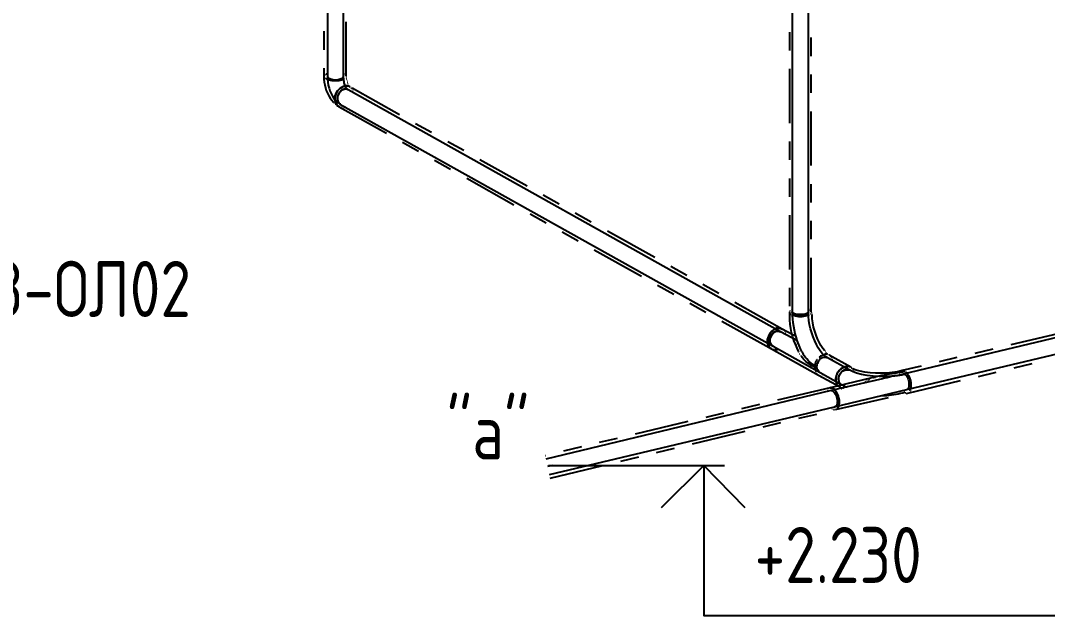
# Model space of a CAD drawing. Header units: metres. Extents: x 20 to 415, y 5 to 292.
# Drawn here: x 176.2 to 197.5, y 123.72 to 136.05 of the extents above; entities that cross this region are included whole.
import ezdxf

# ---------------------------------------------------------------- set-up
doc = ezdxf.new("R2010")
doc.units = ezdxf.units.M
for name, color, linetype in [('ИЗОЛЯЦИЯ', 3, 'Continuous'), ('ОБОЗНАЧЕНИЯ', 7, 'Continuous'), ('ТРУБОПРОВОД', 5, 'Continuous')]:
    doc.layers.add(name, color=color, linetype=linetype)
doc.styles.add('GOST', font='isocpeur.ttf')

msp = doc.modelspace()

# ---------------------------------------------------------------- linework, layer by layer
at = {"layer": 'ИЗОЛЯЦИЯ'}
for points in [[(182.955, 134.895), (182.955, 136.018)], [(182.487, 135.824), (182.487, 135.442)], [(192.149, 135.809), (192.149, 135.427)], [(192.598, 135.311), (192.598, 135.693)], [(182.487, 135.06), (182.487, 134.895)], [(182.487, 134.895), (182.489, 134.833)], [(182.487, 134.895), (182.489, 134.895)], [(182.488, 134.901), (182.49, 134.901)], [(182.491, 134.906), (182.493, 134.906)], [(182.491, 134.879), (182.492, 134.879)], [(182.496, 134.912), (182.498, 134.912)], [(182.5, 134.864), (182.502, 134.864)], [(182.503, 134.917), (182.505, 134.917)], [(182.511, 134.923), (182.513, 134.923)], [(182.515, 134.85), (182.535, 134.838)], [(182.52, 134.929), (182.521, 134.929)], [(182.529, 134.934), (182.531, 134.934)], [(182.535, 134.838), (182.56, 134.827)], [(182.54, 134.94), (182.542, 134.94)], [(182.551, 134.946), (182.553, 134.946)], [(182.562, 134.951), (182.564, 134.951)], [(182.892, 134.827), (182.914, 134.838)], [(182.91, 134.946), (182.912, 134.946)], [(182.914, 134.838), (182.916, 134.838)], [(182.919, 134.94), (182.921, 134.94)], [(182.928, 134.934), (182.93, 134.934)], [(182.932, 134.85), (182.933, 134.85)], [(182.935, 134.929), (182.937, 134.929)], [(182.941, 134.923), (182.943, 134.923)], [(182.945, 134.864), (182.947, 134.864)], [(182.946, 134.917), (182.948, 134.917)], [(182.95, 134.912), (182.952, 134.912)], [(182.953, 134.906), (182.955, 134.906)], [(182.953, 134.879), (182.954, 134.879)], [(182.955, 134.901), (182.957, 134.901)], [(182.955, 134.895), (182.957, 134.895)], [(182.955, 134.89), (182.957, 134.89)], [(182.955, 134.886), (182.957, 134.886)], [(182.955, 134.882), (182.957, 134.882)], [(182.955, 134.879), (182.957, 134.879)], [(182.955, 134.876), (182.957, 134.876)], [(182.955, 134.873), (182.957, 134.873)], [(182.955, 134.87), (182.957, 134.87)], [(182.955, 134.867), (182.957, 134.867)], [(182.955, 134.863), (182.957, 134.863)], [(182.955, 134.858), (182.957, 134.858)], [(182.956, 134.852), (182.958, 134.852)], [(182.957, 134.846), (182.959, 134.846)], [(182.959, 134.841), (182.961, 134.841)], [(192.149, 135.045), (192.149, 133.921)], [(192.598, 134.547), (192.598, 134.929)], [(182.489, 134.833), (182.496, 134.772)], [(182.496, 134.772), (182.507, 134.712)], [(182.507, 134.712), (182.522, 134.653)], [(182.522, 134.653), (182.541, 134.595)], [(182.56, 134.827), (182.588, 134.818)], [(182.588, 134.818), (182.62, 134.811)], [(182.62, 134.811), (182.655, 134.806)], [(182.655, 134.806), (182.692, 134.802)], [(182.692, 134.802), (182.731, 134.801)], [(182.731, 134.801), (182.769, 134.802)], [(182.769, 134.802), (182.804, 134.806)], [(182.825, 134.642), (182.798, 134.618)], [(182.8, 134.618), (182.829, 134.642)], [(182.804, 134.806), (182.837, 134.811)], [(182.854, 134.662), (182.825, 134.642)], [(182.829, 134.642), (182.859, 134.662)], [(182.837, 134.811), (182.866, 134.818)], [(182.883, 134.677), (182.854, 134.662)], [(182.859, 134.662), (182.89, 134.677)], [(182.866, 134.818), (182.892, 134.827)], [(182.912, 134.687), (182.883, 134.677)], [(182.89, 134.677), (182.92, 134.687)], [(182.942, 134.692), (182.912, 134.687)], [(182.92, 134.687), (182.951, 134.692)], [(182.972, 134.691), (182.942, 134.692)], [(182.951, 134.692), (182.979, 134.691)], [(182.962, 134.835), (182.964, 134.835)], [(182.965, 134.829), (182.967, 134.829)], [(182.967, 134.824), (182.969, 134.824)], [(182.97, 134.818), (182.972, 134.818)], [(182.972, 134.813), (182.974, 134.813)], [(183.002, 134.684), (182.972, 134.691)], [(182.973, 134.807), (182.975, 134.807)], [(182.974, 134.801), (182.976, 134.801)], [(182.975, 134.791), (182.976, 134.791)], [(182.976, 134.781), (182.978, 134.781)], [(182.978, 134.772), (182.98, 134.772)], [(182.979, 134.691), (183.006, 134.684)], [(182.981, 134.763), (182.982, 134.763)], [(182.983, 134.755), (182.985, 134.755)], [(182.986, 134.746), (182.988, 134.746)], [(182.989, 134.738), (182.991, 134.738)], [(182.991, 134.728), (182.993, 134.728)], [(182.992, 134.718), (182.994, 134.718)], [(182.993, 134.708), (182.995, 134.708)], [(182.998, 134.707), (183, 134.707)], [(183.002, 134.706), (183.004, 134.706)], [(183.03, 134.67), (183.002, 134.684)], [(183.005, 134.703), (183.007, 134.703)], [(183.006, 134.684), (183.03, 134.67)], [(183.009, 134.7), (183.011, 134.7)], [(183.011, 134.696), (183.013, 134.696)], [(183.014, 134.692), (183.016, 134.692)], [(183.017, 134.687), (183.019, 134.687)], [(183.021, 134.681), (183.023, 134.681)], [(183.025, 134.676), (183.027, 134.676)], [(183.03, 134.67), (183.032, 134.67)], [(183.03, 134.67), (183.032, 134.67)], [(183.03, 134.67), (183.032, 134.67)], [(183.03, 134.67), (183.032, 134.67)], [(183.041, 134.664), (183.043, 134.664)], [(183.041, 134.664), (183.043, 134.664)], [(183.051, 134.657), (183.053, 134.657)], [(183.051, 134.655), (183.053, 134.655)], [(183.059, 134.648), (183.061, 134.648)], [(183.059, 134.645), (183.061, 134.645)], [(183.067, 134.639), (183.069, 134.639)], [(183.067, 134.633), (183.069, 134.633)], [(183.075, 134.628), (183.077, 134.628)], [(184.058, 134.095), (183.077, 134.644)], [(182.541, 134.595), (182.564, 134.541)], [(182.564, 134.541), (182.591, 134.488)], [(182.591, 134.488), (182.621, 134.439)], [(182.621, 134.439), (182.656, 134.394)], [(182.719, 134.454), (182.718, 134.42)], [(182.718, 134.42), (182.719, 134.454)], [(182.718, 134.42), (182.721, 134.387)], [(182.721, 134.387), (182.718, 134.42)], [(182.725, 134.489), (182.719, 134.454)], [(182.719, 134.454), (182.725, 134.489)], [(182.735, 134.524), (182.725, 134.489)], [(182.725, 134.489), (182.735, 134.524)], [(182.749, 134.558), (182.735, 134.524)], [(182.735, 134.524), (182.749, 134.558)], [(182.773, 134.59), (182.749, 134.558)], [(182.749, 134.558), (182.773, 134.59)], [(182.798, 134.618), (182.773, 134.59)], [(182.773, 134.59), (182.8, 134.618)], [(183.075, 134.621), (183.077, 134.621)], [(183.082, 134.616), (183.083, 134.616)], [(183.082, 134.608), (183.083, 134.608)], [(183.088, 134.603), (183.09, 134.603)], [(183.088, 134.595), (183.09, 134.595)], [(183.094, 134.589), (183.096, 134.589)], [(183.094, 134.582), (183.096, 134.582)], [(183.099, 134.574), (183.101, 134.574)], [(183.099, 134.57), (183.101, 134.57)], [(183.105, 134.558), (183.107, 134.558)], [(182.656, 134.394), (182.693, 134.352)], [(182.693, 134.352), (182.695, 134.352)], [(182.699, 134.346), (182.701, 134.346)], [(182.704, 134.341), (182.706, 134.341)], [(182.71, 134.335), (182.712, 134.335)], [(182.716, 134.33), (182.718, 134.33)], [(182.721, 134.387), (182.729, 134.356)], [(182.729, 134.356), (182.721, 134.387)], [(182.721, 134.324), (182.723, 134.324)], [(182.727, 134.318), (182.729, 134.318)], [(182.729, 134.356), (182.742, 134.327)], [(182.742, 134.327), (182.729, 134.356)], [(182.733, 134.313), (182.734, 134.313)], [(182.738, 134.307), (182.74, 134.307)], [(182.742, 134.327), (182.758, 134.3)], [(182.758, 134.3), (182.742, 134.327)], [(182.744, 134.301), (182.746, 134.301)], [(182.749, 134.296), (182.751, 134.296)], [(182.754, 134.291), (182.756, 134.291)], [(182.758, 134.3), (182.78, 134.277)], [(182.78, 134.277), (182.758, 134.3)], [(182.759, 134.287), (182.761, 134.287)], [(182.762, 134.284), (182.764, 134.284)], [(182.765, 134.281), (182.767, 134.281)], [(182.768, 134.28), (182.77, 134.28)], [(182.771, 134.278), (182.773, 134.278)], [(182.774, 134.278), (182.776, 134.278)], [(182.778, 134.277), (182.78, 134.277)], [(182.78, 134.277), (182.806, 134.258)], [(182.806, 134.258), (182.78, 134.277)], [(182.782, 134.277), (182.784, 134.277)], [(182.787, 134.277), (182.789, 134.277)], [(182.806, 134.258), (183.786, 133.71)], [(182.806, 134.258), (182.807, 134.258)], [(182.812, 134.253), (182.814, 134.253)], [(182.817, 134.253), (182.819, 134.253)], [(182.821, 134.249), (182.823, 134.249)], [(182.828, 134.249), (182.83, 134.249)], [(182.831, 134.247), (182.833, 134.247)], [(182.84, 134.247), (182.842, 134.247)], [(182.842, 134.245), (182.844, 134.245)], [(182.852, 134.245), (182.853, 134.245)], [(182.855, 134.244), (182.857, 134.244)], [(182.864, 134.244), (182.866, 134.244)], [(182.868, 134.245), (182.869, 134.245)], [(182.877, 134.245), (182.879, 134.245)], [(182.881, 134.247), (182.882, 134.247)], [(182.891, 134.247), (182.892, 134.247)], [(182.894, 134.249), (182.896, 134.249)], [(182.905, 134.249), (182.907, 134.249)], [(182.906, 134.253), (182.908, 134.253)], [(182.918, 134.258), (182.92, 134.258)], [(182.918, 134.258), (182.92, 134.258)], [(182.92, 134.258), (182.922, 134.258)], [(182.92, 134.253), (182.922, 134.253)], [(182.922, 134.258), (182.924, 134.258)], [(182.924, 134.258), (182.926, 134.258)], [(182.927, 134.258), (182.929, 134.258)], [(182.93, 134.258), (182.932, 134.258)], [(182.933, 134.258), (182.935, 134.258)], [(182.935, 134.258), (182.937, 134.258)], [(182.936, 134.258), (182.938, 134.258)], [(182.937, 134.258), (182.938, 134.258)], [(192.598, 133.041), (192.598, 134.165)], [(184.724, 133.723), (184.391, 133.909)], [(184.119, 133.523), (184.453, 133.337)], [(185.391, 133.35), (185.058, 133.536)], [(192.149, 133.539), (192.149, 133.157)], [(184.786, 133.15), (185.119, 132.964)], [(186.705, 132.614), (185.724, 133.163)], [(185.453, 132.777), (186.433, 132.229)], [(192.149, 132.775), (192.149, 132.394)], [(192.598, 132.277), (192.598, 132.659)], [(187.371, 132.241), (187.038, 132.428)], [(186.766, 132.042), (187.1, 131.856)], [(188.038, 131.869), (187.705, 132.055)], [(192.149, 132.012), (192.149, 130.888)], [(192.598, 131.514), (192.598, 131.895)], [(187.433, 131.669), (187.766, 131.483)], [(189.352, 131.133), (188.371, 131.682)], [(188.1, 131.296), (189.08, 130.748)], [(192.598, 130.008), (192.598, 131.132)], [(190.018, 130.76), (189.685, 130.947)], [(189.413, 130.561), (189.747, 130.375)], [(190.685, 130.388), (190.352, 130.574)], [(192.149, 130.506), (192.149, 130.124)], [(190.08, 130.188), (190.413, 130.002)], [(191.999, 129.652), (191.018, 130.201)], [(192.149, 130.008), (192.146, 129.924)], [(192.149, 130.014), (192.151, 130.014)], [(192.149, 130.014), (192.151, 130.014)], [(192.149, 130.008), (192.15, 130.008)], [(192.149, 130.008), (192.15, 130.008)], [(192.151, 130.019), (192.153, 130.019)], [(192.151, 130.019), (192.153, 130.019)], [(192.151, 129.992), (192.153, 129.992)], [(192.151, 129.992), (192.153, 129.992)], [(192.154, 130.025), (192.155, 130.025)], [(192.154, 130.025), (192.155, 130.025)], [(192.157, 130.031), (192.159, 130.031)], [(192.157, 130.031), (192.159, 130.031)], [(192.159, 129.977), (192.161, 129.977)], [(192.159, 129.977), (192.161, 129.977)], [(192.163, 130.036), (192.164, 130.036)], [(192.163, 130.036), (192.164, 130.036)], [(192.169, 130.042), (192.171, 130.042)], [(192.169, 130.042), (192.171, 130.042)], [(192.172, 129.963), (192.174, 129.963)], [(192.172, 129.963), (192.174, 129.963)], [(192.176, 130.047), (192.178, 130.047)], [(192.176, 130.047), (192.178, 130.047)], [(192.184, 130.053), (192.186, 130.053)], [(192.184, 130.053), (192.186, 130.053)], [(192.212, 129.94), (192.19, 129.951)], [(192.19, 129.951), (192.192, 129.951)], [(192.19, 129.951), (192.212, 129.94)], [(192.194, 130.059), (192.196, 130.059)], [(192.194, 130.059), (192.196, 130.059)], [(192.205, 130.064), (192.207, 130.064)], [(192.237, 129.931), (192.212, 129.94)], [(192.212, 129.94), (192.237, 129.931)], [(192.535, 129.94), (192.509, 129.931)], [(192.509, 129.931), (192.535, 129.94)], [(192.557, 129.951), (192.535, 129.94)], [(192.535, 129.94), (192.557, 129.951)], [(192.542, 130.064), (192.544, 130.064)], [(192.547, 130.064), (192.549, 130.064)], [(192.551, 130.064), (192.553, 130.064)], [(192.552, 130.059), (192.554, 130.059)], [(192.554, 130.064), (192.556, 130.064)], [(192.556, 130.063), (192.558, 130.063)], [(192.557, 129.951), (192.558, 129.951)], [(192.558, 130.062), (192.56, 130.062)], [(192.559, 130.06), (192.561, 130.06)], [(192.56, 130.058), (192.562, 130.058)], [(192.56, 130.055), (192.562, 130.055)], [(192.56, 130.051), (192.562, 130.051)], [(192.56, 130.046), (192.562, 130.046)], [(192.562, 130.053), (192.564, 130.053)], [(192.57, 130.047), (192.572, 130.047)], [(192.571, 130.045), (192.572, 130.045)], [(192.574, 129.963), (192.576, 129.963)], [(192.574, 129.963), (192.576, 129.963)], [(192.578, 130.042), (192.58, 130.042)], [(192.579, 130.044), (192.581, 130.044)], [(192.584, 130.036), (192.586, 130.036)], [(192.585, 130.041), (192.587, 130.041)], [(192.587, 129.977), (192.589, 129.977)], [(192.587, 129.977), (192.589, 129.977)], [(192.589, 130.031), (192.591, 130.031)], [(192.59, 130.038), (192.592, 130.038)], [(192.593, 130.034), (192.595, 130.034)], [(192.593, 130.025), (192.595, 130.025)], [(192.595, 130.03), (192.597, 130.03)], [(192.595, 129.992), (192.597, 129.992)], [(192.595, 129.992), (192.597, 129.992)], [(192.596, 130.019), (192.598, 130.019)], [(192.597, 130.024), (192.599, 130.024)], [(192.597, 130.014), (192.599, 130.014)], [(192.598, 130.019), (192.6, 130.019)], [(192.598, 130.014), (192.6, 130.014)], [(192.598, 130.008), (192.6, 130.008)], [(192.598, 130.008), (192.6, 130.008)], [(192.603, 130.003), (192.605, 130.003)], [(192.607, 129.997), (192.609, 129.997)], [(192.61, 129.991), (192.612, 129.991)], [(192.612, 129.986), (192.614, 129.986)], [(192.614, 129.98), (192.616, 129.98)], [(192.615, 129.974), (192.617, 129.974)], [(192.616, 129.969), (192.618, 129.969)], [(192.616, 129.963), (192.618, 129.963)], [(192.617, 129.958), (192.618, 129.958)], [(192.62, 129.867), (192.617, 129.952)], [(192.617, 129.952), (192.618, 129.952)], [(190.747, 129.815), (191.727, 129.267)], [(192.146, 129.924), (192.148, 129.838)], [(192.148, 129.838), (192.156, 129.752)], [(192.156, 129.752), (192.169, 129.667)], [(192.267, 129.924), (192.237, 129.931)], [(192.237, 129.931), (192.267, 129.924)], [(192.299, 129.919), (192.267, 129.924)], [(192.267, 129.924), (192.299, 129.919)], [(192.335, 129.916), (192.299, 129.919)], [(192.299, 129.919), (192.335, 129.916)], [(192.373, 129.915), (192.335, 129.916)], [(192.335, 129.916), (192.373, 129.915)], [(192.411, 129.916), (192.373, 129.915)], [(192.373, 129.915), (192.411, 129.916)], [(192.447, 129.919), (192.411, 129.916)], [(192.411, 129.916), (192.447, 129.919)], [(192.48, 129.924), (192.447, 129.919)], [(192.447, 129.919), (192.48, 129.924)], [(192.509, 129.931), (192.48, 129.924)], [(192.48, 129.924), (192.509, 129.931)], [(192.631, 129.781), (192.62, 129.867)], [(192.648, 129.695), (192.631, 129.781)], [(191.737, 129.54), (191.717, 129.506)], [(191.717, 129.506), (191.737, 129.54)], [(191.755, 129.572), (191.737, 129.54)], [(191.737, 129.54), (191.755, 129.572)], [(191.776, 129.6), (191.755, 129.572)], [(191.755, 129.572), (191.776, 129.6)], [(191.8, 129.625), (191.776, 129.6)], [(191.776, 129.6), (191.8, 129.625)], [(191.826, 129.644), (191.8, 129.625)], [(191.8, 129.625), (191.826, 129.644)], [(191.854, 129.66), (191.826, 129.644)], [(191.826, 129.644), (191.854, 129.66)], [(191.882, 129.669), (191.854, 129.66)], [(191.854, 129.66), (191.882, 129.669)], [(191.911, 129.674), (191.882, 129.669)], [(191.882, 129.669), (191.911, 129.674)], [(191.941, 129.673), (191.911, 129.674)], [(191.911, 129.674), (191.941, 129.673)], [(191.97, 129.666), (191.941, 129.673)], [(191.941, 129.673), (191.97, 129.666)], [(191.999, 129.652), (191.97, 129.666)], [(191.97, 129.666), (191.999, 129.652)], [(192.205, 129.54), (191.999, 129.652)], [(191.999, 129.652), (192.001, 129.652)], [(192.01, 129.646), (192.012, 129.646)], [(192.01, 129.646), (192.012, 129.646)], [(192.021, 129.639), (192.023, 129.639)], [(192.021, 129.639), (192.023, 129.639)], [(192.031, 129.631), (192.033, 129.631)], [(192.031, 129.631), (192.033, 129.631)], [(192.041, 129.621), (192.043, 129.621)], [(192.041, 129.621), (192.043, 129.621)], [(192.05, 129.61), (192.052, 129.61)], [(192.05, 129.61), (192.052, 129.61)], [(192.058, 129.599), (192.06, 129.599)], [(192.058, 129.599), (192.06, 129.599)], [(192.064, 129.586), (192.066, 129.586)], [(192.064, 129.586), (192.066, 129.586)], [(192.069, 129.572), (192.071, 129.572)], [(192.069, 129.572), (192.071, 129.572)], [(192.072, 129.556), (192.074, 129.556)], [(192.072, 129.556), (192.074, 129.556)], [(192.074, 129.54), (192.075, 129.54)], [(192.169, 129.667), (192.186, 129.582)], [(192.186, 129.582), (192.208, 129.499)], [(192.28, 129.503), (192.205, 129.54)], [(192.671, 129.61), (192.648, 129.695)], [(192.699, 129.528), (192.671, 129.61)], [(192.73, 129.451), (192.699, 129.528)], [(197.831, 129.584), (196.738, 129.325)], [(191.694, 129.437), (191.691, 129.402)], [(191.691, 129.402), (191.694, 129.437)], [(191.691, 129.402), (191.692, 129.369)], [(191.692, 129.369), (191.691, 129.402)], [(191.692, 129.369), (191.699, 129.338)], [(191.699, 129.338), (191.692, 129.369)], [(191.703, 129.471), (191.694, 129.437)], [(191.694, 129.437), (191.703, 129.471)], [(191.699, 129.338), (191.711, 129.309)], [(191.711, 129.309), (191.699, 129.338)], [(191.717, 129.506), (191.703, 129.471)], [(191.703, 129.471), (191.717, 129.506)], [(191.711, 129.309), (191.727, 129.282)], [(191.727, 129.282), (191.711, 129.309)], [(192.208, 129.499), (192.234, 129.417)], [(192.234, 129.417), (192.264, 129.337)], [(192.264, 129.337), (192.298, 129.259)], [(192.298, 129.336), (192.3, 129.336)], [(192.298, 129.335), (192.3, 129.335)], [(192.298, 129.334), (192.3, 129.334)], [(192.298, 129.323), (192.3, 129.323)], [(192.298, 129.314), (192.3, 129.314)], [(192.298, 129.305), (192.3, 129.305)], [(192.299, 129.341), (192.301, 129.341)], [(192.299, 129.338), (192.301, 129.338)], [(192.301, 129.343), (192.303, 129.343)], [(192.302, 129.346), (192.304, 129.346)], [(192.305, 129.349), (192.307, 129.349)], [(192.308, 129.351), (192.31, 129.351)], [(192.312, 129.352), (192.314, 129.352)], [(192.317, 129.372), (192.319, 129.372)], [(192.317, 129.371), (192.319, 129.371)], [(192.317, 129.371), (192.319, 129.371)], [(192.317, 129.37), (192.319, 129.37)], [(192.317, 129.369), (192.319, 129.369)], [(192.317, 129.368), (192.319, 129.368)], [(192.317, 129.365), (192.319, 129.365)], [(192.317, 129.362), (192.319, 129.362)], [(192.317, 129.358), (192.319, 129.358)], [(192.317, 129.353), (192.319, 129.353)], [(192.764, 129.378), (192.73, 129.451)], [(192.801, 129.311), (192.764, 129.378)], [(192.84, 129.253), (192.801, 129.311)], [(191.727, 129.282), (191.748, 129.26)], [(191.748, 129.26), (191.727, 129.282)], [(191.748, 129.26), (191.774, 129.241)], [(191.774, 129.241), (191.748, 129.26)], [(191.774, 129.241), (192.748, 128.698)], [(191.774, 129.241), (191.776, 129.241)], [(191.785, 129.235), (191.787, 129.235)], [(191.786, 129.235), (191.788, 129.235)], [(191.797, 129.231), (191.798, 129.231)], [(191.799, 129.232), (191.8, 129.232)], [(191.808, 129.228), (191.81, 129.228)], [(191.812, 129.229), (191.814, 129.229)], [(191.819, 129.226), (191.821, 129.226)], [(191.826, 129.227), (191.827, 129.227)], [(191.83, 129.224), (191.832, 129.224)], [(191.84, 129.226), (191.841, 129.226)], [(191.841, 129.223), (191.843, 129.223)], [(191.853, 129.222), (191.855, 129.222)], [(191.854, 129.227), (191.855, 129.227)], [(191.864, 129.222), (191.866, 129.222)], [(191.867, 129.229), (191.869, 129.229)], [(191.875, 129.222), (191.877, 129.222)], [(191.881, 129.232), (191.883, 129.232)], [(191.886, 129.222), (191.888, 129.222)], [(191.891, 129.227), (191.893, 129.227)], [(191.893, 129.235), (191.895, 129.235)], [(191.896, 129.231), (191.897, 129.231)], [(191.899, 129.234), (191.901, 129.234)], [(191.901, 129.237), (191.903, 129.237)], [(191.903, 129.238), (191.905, 129.238)], [(191.904, 129.239), (191.906, 129.239)], [(191.905, 129.241), (191.907, 129.241)], [(191.905, 129.241), (191.907, 129.241)], [(191.905, 129.24), (191.906, 129.24)], [(191.905, 129.24), (191.907, 129.24)], [(192.298, 129.296), (192.3, 129.296)], [(192.298, 129.287), (192.3, 129.287)], [(192.298, 129.279), (192.3, 129.279)], [(192.298, 129.27), (192.3, 129.27)], [(192.298, 129.261), (192.3, 129.261)], [(192.298, 129.259), (192.336, 129.184)], [(192.298, 129.251), (192.3, 129.251)], [(192.298, 129.241), (192.3, 129.241)], [(192.303, 129.235), (192.305, 129.235)], [(192.308, 129.229), (192.31, 129.229)], [(192.311, 129.224), (192.313, 129.224)], [(192.314, 129.218), (192.316, 129.218)], [(192.317, 129.212), (192.319, 129.212)], [(192.32, 129.207), (192.322, 129.207)], [(192.323, 129.201), (192.325, 129.201)], [(192.327, 129.196), (192.328, 129.196)], [(192.331, 129.19), (192.333, 129.19)], [(192.336, 129.184), (192.338, 129.184)], [(192.341, 129.173), (192.343, 129.173)], [(192.347, 129.162), (192.349, 129.162)], [(192.353, 129.151), (192.354, 129.151)], [(192.358, 129.141), (192.36, 129.141)], [(192.364, 129.131), (192.366, 129.131)], [(192.369, 129.121), (192.371, 129.121)], [(192.375, 129.112), (192.377, 129.112)], [(192.381, 129.104), (192.383, 129.104)], [(192.386, 129.097), (192.388, 129.097)], [(192.416, 129.058), (192.392, 129.091)], [(192.392, 129.091), (192.394, 129.091)], [(192.789, 129.088), (192.766, 129.072)], [(192.811, 129.101), (192.789, 129.088)], [(192.833, 129.112), (192.811, 129.101)], [(192.855, 129.12), (192.833, 129.112)], [(192.879, 129.203), (192.84, 129.253)], [(192.876, 129.126), (192.855, 129.12)], [(192.897, 129.129), (192.876, 129.126)], [(192.89, 129.187), (192.892, 129.187)], [(192.917, 129.129), (192.897, 129.129)], [(192.901, 129.174), (192.903, 129.174)], [(192.912, 129.162), (192.914, 129.162)], [(192.937, 129.125), (192.917, 129.129)], [(192.923, 129.151), (192.924, 129.151)], [(192.933, 129.142), (192.935, 129.142)], [(192.942, 129.134), (192.944, 129.134)], [(192.951, 129.127), (192.953, 129.127)], [(192.955, 129.119), (192.957, 129.119)], [(192.959, 129.121), (192.961, 129.121)], [(192.966, 129.115), (192.968, 129.115)], [(192.972, 129.109), (192.974, 129.109)], [(192.972, 129.109), (192.974, 129.109)], [(193.422, 128.866), (192.972, 129.109)], [(192.984, 129.103), (192.985, 129.103)], [(192.995, 129.094), (192.996, 129.094)], [(196.367, 129.237), (195.995, 129.149)], [(192.441, 129.028), (192.416, 129.058)], [(192.468, 129), (192.441, 129.028)], [(192.496, 128.974), (192.468, 129)], [(192.525, 128.95), (192.496, 128.974)], [(192.555, 128.929), (192.525, 128.95)], [(192.585, 128.91), (192.555, 128.929)], [(192.615, 128.893), (192.585, 128.91)], [(192.644, 128.878), (192.615, 128.893)], [(192.673, 128.866), (192.644, 128.878)], [(192.674, 128.889), (192.673, 128.866)], [(192.677, 128.913), (192.674, 128.889)], [(192.682, 128.936), (192.677, 128.913)], [(192.69, 128.96), (192.682, 128.936)], [(192.699, 128.983), (192.69, 128.96)], [(192.709, 129.005), (192.699, 128.983)], [(192.721, 129.025), (192.709, 129.005)], [(192.735, 129.043), (192.737, 129.043)], [(192.75, 129.059), (192.752, 129.059)], [(192.766, 129.072), (192.768, 129.072)], [(193.005, 129.084), (193.007, 129.084)], [(193.015, 129.073), (193.017, 129.073)], [(193.024, 129.06), (193.026, 129.06)], [(193.032, 129.047), (193.034, 129.047)], [(193.038, 129.034), (193.04, 129.034)], [(193.043, 129.021), (193.045, 129.021)], [(193.046, 129.009), (193.048, 129.009)], [(193.047, 128.997), (193.049, 128.997)], [(193.326, 128.875), (193.305, 128.871)], [(193.346, 128.877), (193.326, 128.875)], [(193.332, 128.875), (193.334, 128.875)], [(193.343, 128.878), (193.345, 128.878)], [(193.367, 128.877), (193.346, 128.877)], [(193.354, 128.88), (193.356, 128.88)], [(193.366, 128.88), (193.367, 128.88)], [(193.386, 128.875), (193.367, 128.877)], [(193.377, 128.88), (193.379, 128.88)], [(193.388, 128.878), (193.39, 128.878)], [(193.399, 128.875), (193.401, 128.875)], [(194.88, 128.884), (194.489, 128.791)], [(195.623, 129.06), (195.252, 128.972)], [(196.809, 128.85), (197.18, 128.938)], [(192.673, 128.866), (192.673, 128.844)], [(192.673, 128.844), (192.675, 128.823)], [(192.675, 128.823), (192.678, 128.804)], [(192.678, 128.804), (192.68, 128.804)], [(192.683, 128.785), (192.685, 128.785)], [(192.689, 128.768), (192.691, 128.768)], [(192.697, 128.751), (192.699, 128.751)], [(192.707, 128.736), (192.709, 128.736)], [(192.718, 128.722), (192.72, 128.722)], [(192.732, 128.709), (192.734, 128.709)], [(192.748, 128.698), (192.75, 128.698)], [(192.748, 128.698), (193.197, 128.454)], [(192.759, 128.692), (192.761, 128.692)], [(192.772, 128.689), (192.774, 128.689)], [(192.785, 128.686), (192.787, 128.686)], [(192.799, 128.684), (192.801, 128.684)], [(192.813, 128.683), (192.815, 128.683)], [(192.827, 128.684), (192.829, 128.684)], [(192.841, 128.686), (192.843, 128.686)], [(192.854, 128.689), (192.856, 128.689)], [(192.867, 128.692), (192.869, 128.692)], [(194.002, 128.679), (192.991, 128.435)], [(193.117, 128.683), (193.11, 128.658)], [(193.127, 128.707), (193.117, 128.683)], [(193.118, 128.651), (193.122, 128.679)], [(193.122, 128.679), (193.129, 128.706)], [(193.139, 128.73), (193.127, 128.707)], [(193.129, 128.706), (193.14, 128.733)], [(193.152, 128.752), (193.139, 128.73)], [(193.14, 128.733), (193.153, 128.757)], [(193.167, 128.773), (193.152, 128.752)], [(193.153, 128.757), (193.169, 128.78)], [(193.182, 128.793), (193.167, 128.773)], [(193.169, 128.78), (193.188, 128.801)], [(193.188, 128.801), (193.208, 128.819)], [(193.199, 128.811), (193.201, 128.811)], [(193.208, 128.819), (193.231, 128.835)], [(193.238, 128.844), (193.216, 128.829)], [(193.216, 128.829), (193.218, 128.829)], [(193.231, 128.835), (193.256, 128.848)], [(193.26, 128.856), (193.238, 128.844)], [(193.256, 128.848), (193.282, 128.859)], [(193.283, 128.865), (193.26, 128.856)], [(193.282, 128.859), (193.309, 128.866)], [(193.305, 128.871), (193.283, 128.865)], [(193.309, 128.866), (193.311, 128.866)], [(193.321, 128.871), (193.322, 128.871)], [(193.404, 128.871), (193.406, 128.871)], [(193.41, 128.871), (193.412, 128.871)], [(193.422, 128.866), (193.424, 128.866)], [(193.422, 128.866), (193.424, 128.866)], [(193.427, 128.861), (193.429, 128.861)], [(193.431, 128.857), (193.433, 128.857)], [(193.432, 128.855), (193.434, 128.855)], [(193.432, 128.855), (193.434, 128.855)], [(193.435, 128.853), (193.436, 128.853)], [(193.438, 128.85), (193.439, 128.85)], [(193.44, 128.847), (193.442, 128.847)], [(193.442, 128.845), (193.444, 128.845)], [(193.442, 128.844), (193.444, 128.844)], [(193.443, 128.845), (193.445, 128.845)], [(193.446, 128.842), (193.448, 128.842)], [(193.45, 128.838), (193.452, 128.838)], [(193.451, 128.836), (193.453, 128.836)], [(193.451, 128.832), (193.453, 128.832)], [(193.454, 128.834), (193.456, 128.834)], [(193.53, 128.802), (193.459, 128.829)], [(193.459, 128.829), (193.461, 128.829)], [(193.459, 128.827), (193.461, 128.827)], [(193.459, 128.821), (193.461, 128.821)], [(193.466, 128.817), (193.468, 128.817)], [(193.466, 128.81), (193.468, 128.81)], [(193.473, 128.807), (193.475, 128.807)], [(193.473, 128.799), (193.475, 128.799)], [(193.479, 128.796), (193.481, 128.796)], [(193.479, 128.787), (193.481, 128.787)], [(193.485, 128.783), (193.487, 128.783)], [(193.485, 128.776), (193.487, 128.776)], [(193.491, 128.77), (193.493, 128.77)], [(193.491, 128.765), (193.493, 128.765)], [(193.497, 128.754), (193.498, 128.754)], [(193.615, 128.78), (193.53, 128.802)], [(193.712, 128.762), (193.615, 128.78)], [(193.819, 128.748), (193.712, 128.762)], [(193.932, 128.74), (193.819, 128.748)], [(194.048, 128.737), (193.932, 128.74)], [(193.952, 128.662), (193.953, 128.662)], [(193.968, 128.668), (193.97, 128.668)], [(193.985, 128.673), (193.987, 128.673)], [(194.058, 128.689), (194.002, 128.679)], [(194.002, 128.679), (194.004, 128.679)], [(194.165, 128.74), (194.048, 128.737)], [(194.114, 128.699), (194.058, 128.689)], [(194.17, 128.709), (194.114, 128.699)], [(194.279, 128.75), (194.165, 128.74)], [(194.226, 128.717), (194.17, 128.709)], [(194.281, 128.726), (194.226, 128.717)], [(194.388, 128.767), (194.279, 128.75)], [(194.335, 128.734), (194.281, 128.726)], [(194.389, 128.743), (194.335, 128.734)], [(194.489, 128.791), (194.388, 128.767)], [(194.442, 128.752), (194.389, 128.743)], [(194.414, 128.698), (194.416, 128.698)], [(194.42, 128.713), (194.422, 128.713)], [(194.425, 128.727), (194.427, 128.727)], [(194.431, 128.739), (194.433, 128.739)], [(194.438, 128.749), (194.44, 128.749)], [(194.494, 128.762), (194.442, 128.752)], [(194.445, 128.758), (194.446, 128.758)], [(194.452, 128.766), (194.454, 128.766)], [(194.46, 128.773), (194.462, 128.773)], [(194.469, 128.78), (194.47, 128.78)], [(194.478, 128.786), (194.48, 128.786)], [(194.489, 128.791), (194.491, 128.791)], [(194.545, 128.772), (194.494, 128.762)], [(194.506, 128.794), (194.508, 128.794)], [(194.525, 128.789), (194.526, 128.789)], [(194.543, 128.78), (194.545, 128.78)], [(194.562, 128.765), (194.58, 128.744)], [(194.58, 128.744), (194.598, 128.72)], [(194.598, 128.72), (194.615, 128.691)], [(194.615, 128.691), (194.631, 128.659)], [(196.066, 128.672), (196.437, 128.761)], [(193.105, 128.631), (193.103, 128.604)], [(193.103, 128.604), (193.105, 128.604)], [(193.104, 128.588), (193.106, 128.588)], [(193.11, 128.658), (193.105, 128.631)], [(193.106, 128.572), (193.108, 128.572)], [(193.108, 128.558), (193.11, 128.558)], [(193.112, 128.544), (193.114, 128.544)], [(193.116, 128.623), (193.118, 128.651)], [(193.116, 128.596), (193.116, 128.623)], [(193.119, 128.57), (193.116, 128.596)], [(193.117, 128.531), (193.119, 128.531)], [(193.125, 128.545), (193.119, 128.57)], [(193.124, 128.519), (193.125, 128.519)], [(193.133, 128.522), (193.125, 128.545)], [(193.131, 128.507), (193.133, 128.507)], [(193.144, 128.501), (193.133, 128.522)], [(193.139, 128.496), (193.141, 128.496)], [(193.149, 128.484), (193.151, 128.484)], [(193.159, 128.483), (193.161, 128.483)], [(193.16, 128.473), (193.161, 128.473)], [(193.165, 128.472), (193.166, 128.472)], [(193.169, 128.471), (193.171, 128.471)], [(193.172, 128.469), (193.174, 128.469)], [(193.175, 128.466), (193.177, 128.466)], [(193.197, 128.454), (193.176, 128.467)], [(193.176, 128.467), (193.178, 128.467)], [(193.178, 128.463), (193.18, 128.463)], [(193.181, 128.461), (193.183, 128.461)], [(193.184, 128.458), (193.186, 128.458)], [(193.188, 128.456), (193.19, 128.456)], [(193.192, 128.455), (193.194, 128.455)], [(193.197, 128.454), (193.199, 128.454)], [(193.197, 128.454), (193.199, 128.454)], [(193.202, 128.449), (193.204, 128.449)], [(193.203, 128.449), (193.205, 128.449)], [(193.203, 128.449), (193.205, 128.449)], [(193.689, 128.534), (193.691, 128.534)], [(193.693, 128.538), (193.695, 128.538)], [(193.697, 128.542), (193.698, 128.542)], [(193.7, 128.545), (193.702, 128.545)], [(193.703, 128.548), (193.704, 128.548)], [(193.705, 128.551), (193.707, 128.551)], [(193.709, 128.554), (193.71, 128.554)], [(193.712, 128.557), (193.714, 128.557)], [(193.716, 128.561), (193.718, 128.561)], [(193.721, 128.566), (193.723, 128.566)], [(193.733, 128.572), (193.734, 128.572)], [(193.744, 128.578), (193.746, 128.578)], [(193.755, 128.583), (193.757, 128.583)], [(193.766, 128.589), (193.768, 128.589)], [(193.777, 128.595), (193.779, 128.595)], [(193.789, 128.6), (193.791, 128.6)], [(193.8, 128.606), (193.802, 128.606)], [(193.811, 128.611), (193.813, 128.611)], [(193.822, 128.617), (193.824, 128.617)], [(193.834, 128.623), (193.835, 128.623)], [(193.85, 128.628), (193.852, 128.628)], [(193.867, 128.634), (193.869, 128.634)], [(193.884, 128.639), (193.886, 128.639)], [(193.901, 128.645), (193.903, 128.645)], [(193.918, 128.651), (193.92, 128.651)], [(193.935, 128.656), (193.937, 128.656)], [(194.601, 128.323), (195.694, 128.584)], [(194.631, 128.659), (194.645, 128.623)], [(194.645, 128.623), (194.657, 128.585)], [(194.657, 128.585), (194.662, 128.547)], [(194.662, 128.547), (194.664, 128.509)], [(194.664, 128.474), (194.662, 128.442)], [(194.664, 128.509), (194.664, 128.474)], [(192.991, 128.435), (191.898, 128.176)], [(192.935, 128.361), (192.937, 128.361)], [(192.936, 128.371), (192.938, 128.371)], [(192.936, 128.371), (192.938, 128.371)], [(192.939, 128.381), (192.941, 128.381)], [(192.939, 128.381), (192.941, 128.381)], [(192.943, 128.39), (192.945, 128.39)], [(192.943, 128.39), (192.945, 128.39)], [(192.949, 128.398), (192.951, 128.398)], [(192.949, 128.398), (192.951, 128.398)], [(192.956, 128.405), (192.958, 128.405)], [(192.956, 128.405), (192.958, 128.405)], [(192.963, 128.412), (192.965, 128.412)], [(192.963, 128.412), (192.965, 128.412)], [(192.971, 128.418), (192.973, 128.418)], [(192.971, 128.418), (192.973, 128.418)], [(192.978, 128.424), (192.98, 128.424)], [(192.978, 128.424), (192.98, 128.424)], [(192.985, 128.43), (192.987, 128.43)], [(192.985, 128.43), (192.987, 128.43)], [(193.014, 128.438), (192.991, 128.435)], [(192.991, 128.435), (193.019, 128.436)], [(192.991, 128.435), (192.993, 128.435)], [(193.036, 128.434), (193.014, 128.438)], [(193.019, 128.436), (193.046, 128.426)], [(193.057, 128.424), (193.036, 128.434)], [(193.046, 128.426), (193.073, 128.407)], [(193.077, 128.409), (193.057, 128.424)], [(193.073, 128.407), (193.097, 128.381)], [(193.096, 128.389), (193.077, 128.409)], [(193.114, 128.364), (193.096, 128.389)], [(193.097, 128.381), (193.12, 128.349)], [(193.129, 128.335), (193.114, 128.364)], [(193.12, 128.349), (193.139, 128.311)], [(193.142, 128.303), (193.129, 128.335)], [(193.139, 128.311), (193.156, 128.27)], [(193.152, 128.268), (193.142, 128.303)], [(193.16, 128.229), (193.152, 128.268)], [(193.156, 128.27), (193.168, 128.226)], [(193.206, 128.445), (193.208, 128.445)], [(193.208, 128.445), (193.21, 128.445)], [(193.208, 128.445), (193.21, 128.445)], [(193.21, 128.441), (193.212, 128.441)], [(193.213, 128.438), (193.215, 128.438)], [(193.214, 128.442), (193.216, 128.442)], [(193.214, 128.442), (193.216, 128.442)], [(193.216, 128.435), (193.218, 128.435)], [(193.219, 128.433), (193.22, 128.433)], [(193.221, 128.44), (193.222, 128.44)], [(193.221, 128.44), (193.222, 128.44)], [(193.222, 128.43), (193.224, 128.43)], [(193.225, 128.426), (193.227, 128.426)], [(193.228, 128.438), (193.229, 128.438)], [(193.228, 128.438), (193.229, 128.438)], [(193.229, 128.422), (193.231, 128.422)], [(193.235, 128.437), (193.237, 128.437)], [(193.235, 128.437), (193.237, 128.437)], [(193.243, 128.436), (193.245, 128.436)], [(193.243, 128.436), (193.245, 128.436)], [(193.252, 128.436), (193.253, 128.436)], [(193.252, 128.436), (193.253, 128.436)], [(193.261, 128.435), (193.263, 128.435)], [(193.261, 128.435), (193.263, 128.435)], [(193.272, 128.435), (193.274, 128.435)], [(194.077, 128.267), (194.123, 128.273)], [(194.123, 128.273), (194.169, 128.278)], [(194.169, 128.278), (194.216, 128.284)], [(194.216, 128.284), (194.263, 128.291)], [(194.263, 128.291), (194.311, 128.297)], [(194.311, 128.297), (194.359, 128.305)], [(194.359, 128.305), (194.406, 128.313)], [(194.406, 128.313), (194.453, 128.321)], [(194.453, 128.321), (194.5, 128.331)], [(194.5, 128.331), (194.545, 128.342)], [(194.514, 128.369), (194.516, 128.369)], [(194.521, 128.359), (194.523, 128.359)], [(194.529, 128.351), (194.531, 128.351)], [(194.538, 128.343), (194.54, 128.343)], [(194.548, 128.337), (194.549, 128.337)], [(194.557, 128.332), (194.559, 128.332)], [(194.568, 128.328), (194.57, 128.328)], [(194.572, 128.317), (194.601, 128.323)], [(194.579, 128.325), (194.581, 128.325)], [(194.59, 128.324), (194.592, 128.324)], [(194.601, 128.323), (194.603, 128.323)], [(194.617, 128.331), (194.619, 128.331)], [(194.63, 128.345), (194.632, 128.345)], [(194.651, 128.386), (194.642, 128.363)], [(194.642, 128.363), (194.644, 128.363)], [(194.657, 128.412), (194.651, 128.386)], [(194.662, 128.442), (194.657, 128.412)], [(191.526, 128.088), (191.155, 128)], [(193.01, 128.023), (193.012, 128.023)], [(193.103, 127.986), (194.199, 128.233)], [(193.147, 128.014), (193.158, 128.034)], [(193.155, 128.026), (193.157, 128.026)], [(193.158, 128.034), (193.167, 128.059)], [(193.169, 128.191), (193.16, 128.229)], [(193.169, 128.062), (193.163, 128.043)], [(193.163, 128.043), (193.165, 128.043)], [(193.167, 128.059), (193.172, 128.087)], [(193.168, 128.226), (193.176, 128.181)], [(193.173, 128.154), (193.169, 128.191)], [(193.174, 128.084), (193.169, 128.062)], [(193.172, 128.087), (193.175, 128.119)], [(193.175, 128.119), (193.173, 128.154)], [(193.177, 128.109), (193.174, 128.084)], [(193.176, 128.181), (193.178, 128.136)], [(193.178, 128.136), (193.177, 128.109)], [(190.783, 127.911), (190.412, 127.823)], [(192.342, 127.803), (192.714, 127.892)], [(193.02, 128.013), (193.022, 128.013)], [(193.02, 128.013), (193.022, 128.013)], [(193.03, 128.003), (193.032, 128.003)], [(193.03, 128.003), (193.032, 128.003)], [(193.039, 127.995), (193.041, 127.995)], [(193.039, 127.995), (193.041, 127.995)], [(193.048, 127.989), (193.05, 127.989)], [(193.048, 127.989), (193.05, 127.989)], [(193.057, 127.984), (193.058, 127.984)], [(193.057, 127.984), (193.058, 127.984)], [(193.065, 127.98), (193.067, 127.98)], [(193.065, 127.98), (193.067, 127.98)], [(193.074, 127.979), (193.076, 127.979)], [(193.074, 127.979), (193.076, 127.979)], [(193.083, 127.979), (193.085, 127.979)], [(193.083, 127.979), (193.085, 127.979)], [(193.085, 127.982), (193.087, 127.982)], [(193.093, 127.982), (193.095, 127.982)], [(193.093, 127.982), (193.095, 127.982)], [(193.103, 127.986), (193.105, 127.986)], [(193.103, 127.986), (193.105, 127.986)], [(193.115, 127.988), (193.117, 127.988)], [(193.12, 127.989), (193.122, 127.989)], [(193.125, 127.993), (193.127, 127.993)], [(193.134, 127.999), (193.136, 127.999)], [(193.136, 128.001), (193.138, 128.001)], [(193.146, 128.012), (193.148, 128.012)], [(190.04, 127.735), (188.947, 127.476)], [(191.6, 127.624), (191.971, 127.714)], [(188.575, 127.387), (188.203, 127.299)], [(190.136, 127.272), (191.228, 127.535)], [(187.832, 127.211), (187.46, 127.123)], [(189.393, 127.094), (189.765, 127.183)], [(187.089, 127.035), (187.091, 127.035)], [(188.65, 126.915), (189.022, 127.004)], [(187.187, 126.563), (188.279, 126.826)]]:
    msp.add_lwpolyline(points, dxfattribs=at)
at = {"layer": 'ОБОЗНАЧЕНИЯ'}
for points in [[(187.149, 126.825), (190.8, 126.825)], [(191.231, 125.945), (190.37, 126.825), (189.49, 125.945)], [(190.37, 126.825), (190.37, 123.717), (197.672, 123.717)]]:
    msp.add_lwpolyline(points, dxfattribs=at)
at = {"layer": 'ТРУБОПРОВОД'}
for points in [[(182.562, 143.414), (182.562, 134.895)], [(182.899, 134.895), (182.899, 143.489)], [(192.205, 138.097), (192.205, 130.008)], [(192.542, 130.008), (192.542, 138.172)], [(182.562, 134.895), (182.564, 134.833), (182.571, 134.77), (182.582, 134.708), (182.597, 134.647), (182.616, 134.588), (182.639, 134.532), (182.666, 134.48), (182.696, 134.432), (182.73, 134.389), (182.768, 134.352), (182.774, 134.351), (182.779, 134.35), (182.785, 134.348), (182.791, 134.345), (182.796, 134.343), (182.802, 134.34), (182.807, 134.337), (182.813, 134.335), (182.819, 134.334), (182.824, 134.333)], [(182.562, 134.895), (182.564, 134.884), (182.571, 134.873), (182.581, 134.862), (182.595, 134.852), (182.611, 134.843), (182.631, 134.836), (182.653, 134.829), (182.677, 134.824), (182.703, 134.821), (182.731, 134.82), (182.758, 134.821), (182.784, 134.824), (182.808, 134.829), (182.83, 134.836), (182.85, 134.843), (182.867, 134.852), (182.88, 134.862), (182.891, 134.873), (182.897, 134.884), (182.899, 134.895)], [(182.993, 134.614), (182.955, 134.652), (182.949, 134.664), (182.942, 134.68), (182.935, 134.698), (182.927, 134.717), (182.92, 134.738), (182.914, 134.759), (182.908, 134.781), (182.903, 134.801), (182.9, 134.821), (182.899, 134.839), (182.899, 134.844), (182.899, 134.85), (182.899, 134.856), (182.899, 134.861), (182.899, 134.867), (182.899, 134.873), (182.899, 134.878), (182.899, 134.884), (182.899, 134.889), (182.899, 134.895)], [(182.993, 134.614), (182.975, 134.623), (182.955, 134.628), (182.935, 134.629), (182.913, 134.626), (182.892, 134.619), (182.871, 134.609), (182.852, 134.596), (182.834, 134.579), (182.818, 134.561), (182.806, 134.539), (182.791, 134.511), (182.78, 134.484), (182.774, 134.456), (182.772, 134.43), (182.773, 134.406), (182.777, 134.383), (182.785, 134.362), (182.795, 134.343), (182.809, 134.327), (182.824, 134.315)], [(182.824, 134.315), (182.809, 134.327), (182.795, 134.343), (182.785, 134.362), (182.777, 134.383), (182.773, 134.406), (182.772, 134.43), (182.774, 134.456), (182.78, 134.484), (182.791, 134.511), (182.806, 134.539), (182.818, 134.561), (182.834, 134.579), (182.852, 134.596), (182.871, 134.609), (182.892, 134.619), (182.913, 134.626), (182.935, 134.629), (182.955, 134.628), (182.975, 134.623), (182.993, 134.614)], [(191.961, 129.596), (182.993, 134.614)], [(182.824, 134.333), (182.824, 134.315)], [(182.824, 134.315), (191.811, 129.297)], [(209.655, 132.33), (194.508, 128.716)], [(194.583, 128.398), (209.73, 131.993)], [(192.205, 130.008), (192.206, 129.935), (192.211, 129.86), (192.219, 129.786), (192.231, 129.711), (192.245, 129.636), (192.261, 129.562), (192.281, 129.489), (192.303, 129.417), (192.328, 129.346), (192.354, 129.278), (192.361, 129.262), (192.368, 129.246), (192.375, 129.232), (192.383, 129.217), (192.392, 129.203), (192.4, 129.189), (192.409, 129.175), (192.416, 129.16), (192.423, 129.144), (192.429, 129.128)], [(192.542, 130.008), (192.539, 129.997), (192.533, 129.988), (192.523, 129.98), (192.509, 129.972), (192.493, 129.966), (192.473, 129.961), (192.451, 129.957), (192.427, 129.954), (192.401, 129.953), (192.373, 129.952), (192.346, 129.953), (192.32, 129.954), (192.295, 129.957), (192.273, 129.961), (192.254, 129.966), (192.237, 129.972), (192.223, 129.98), (192.213, 129.988), (192.207, 129.997), (192.205, 130.008)], [(192.205, 130.008), (192.207, 129.997), (192.213, 129.988), (192.223, 129.98), (192.237, 129.972), (192.254, 129.966), (192.273, 129.961), (192.295, 129.957), (192.32, 129.954), (192.346, 129.953), (192.373, 129.952), (192.401, 129.953), (192.427, 129.954), (192.451, 129.957), (192.473, 129.961), (192.493, 129.966), (192.509, 129.972), (192.523, 129.98), (192.533, 129.988), (192.539, 129.997), (192.542, 130.008)], [(192.935, 129.053), (192.928, 129.059), (192.92, 129.067), (192.909, 129.075), (192.898, 129.084), (192.886, 129.093), (192.873, 129.103), (192.86, 129.114), (192.847, 129.125), (192.834, 129.136), (192.823, 129.147), (192.783, 129.202), (192.745, 129.264), (192.708, 129.334), (192.672, 129.409), (192.64, 129.489), (192.611, 129.572), (192.586, 129.657), (192.565, 129.743), (192.55, 129.829), (192.542, 129.915), (192.542, 129.925), (192.542, 129.935), (192.542, 129.944), (192.542, 129.953), (192.542, 129.961), (192.542, 129.97), (192.542, 129.979), (192.542, 129.988), (192.542, 129.997), (192.542, 130.008)], [(191.961, 129.596), (191.943, 129.605), (191.924, 129.61), (191.903, 129.611), (191.882, 129.608), (191.861, 129.601), (191.84, 129.591), (191.82, 129.578), (191.802, 129.562), (191.787, 129.543), (191.774, 129.521), (191.759, 129.493), (191.749, 129.466), (191.743, 129.439), (191.741, 129.413), (191.744, 129.388), (191.75, 129.365), (191.76, 129.344), (191.773, 129.326), (191.791, 129.31), (191.811, 129.297)], [(191.811, 129.297), (191.791, 129.31), (191.773, 129.326), (191.76, 129.344), (191.75, 129.365), (191.744, 129.388), (191.741, 129.413), (191.743, 129.439), (191.749, 129.466), (191.759, 129.493), (191.774, 129.521), (191.787, 129.543), (191.802, 129.562), (191.82, 129.578), (191.84, 129.591), (191.861, 129.601), (191.882, 129.608), (191.903, 129.611), (191.924, 129.61), (191.943, 129.605), (191.961, 129.596)], [(192.317, 129.409), (191.961, 129.596)], [(191.811, 129.297), (192.785, 128.754)], [(192.71, 128.866), (192.682, 128.884), (192.652, 128.904), (192.622, 128.926), (192.592, 128.95), (192.563, 128.976), (192.534, 129.004), (192.505, 129.033), (192.478, 129.063), (192.453, 129.095), (192.429, 129.128)], [(192.935, 129.053), (192.923, 129.058), (192.91, 129.062), (192.897, 129.065), (192.882, 129.066), (192.867, 129.065), (192.851, 129.063), (192.835, 129.059), (192.819, 129.053), (192.802, 129.045), (192.785, 129.035), (192.774, 129.022), (192.763, 129.008), (192.753, 128.992), (192.743, 128.975), (192.734, 128.957), (192.726, 128.939), (192.719, 128.92), (192.715, 128.902), (192.711, 128.883), (192.71, 128.866)], [(193.384, 128.81), (192.935, 129.053)], [(192.71, 128.866), (192.711, 128.854), (192.714, 128.842), (192.719, 128.829), (192.726, 128.816), (192.734, 128.803), (192.743, 128.791), (192.753, 128.779), (192.763, 128.769), (192.774, 128.76), (192.785, 128.754)], [(192.785, 128.754), (193.216, 128.51)], [(193.384, 128.81), (193.372, 128.814), (193.36, 128.817), (193.346, 128.817), (193.331, 128.816), (193.316, 128.812), (193.301, 128.807), (193.284, 128.801), (193.268, 128.792), (193.251, 128.783), (193.234, 128.772), (193.223, 128.761), (193.212, 128.748), (193.202, 128.734), (193.192, 128.72), (193.183, 128.705), (193.175, 128.689), (193.169, 128.673), (193.164, 128.656), (193.161, 128.639), (193.16, 128.623)], [(193.216, 128.51), (193.205, 128.518), (193.196, 128.528), (193.188, 128.541), (193.181, 128.556), (193.176, 128.574), (193.173, 128.592), (193.171, 128.613), (193.171, 128.634), (193.174, 128.656), (193.178, 128.679), (193.185, 128.696), (193.194, 128.712), (193.204, 128.728), (193.216, 128.744), (193.23, 128.758), (193.244, 128.772), (193.26, 128.784), (193.276, 128.795), (193.293, 128.803), (193.309, 128.81)], [(193.309, 128.81), (193.316, 128.81), (193.322, 128.81), (193.33, 128.81), (193.338, 128.81), (193.347, 128.81), (193.355, 128.81), (193.363, 128.81), (193.371, 128.81), (193.378, 128.81), (193.384, 128.81)], [(194.508, 128.716), (194.395, 128.693), (194.272, 128.677), (194.143, 128.67), (194.012, 128.671), (193.883, 128.679), (193.758, 128.693), (193.642, 128.714), (193.539, 128.741), (193.452, 128.773), (193.384, 128.81)], [(194.545, 128.716), (194.523, 128.711), (194.5, 128.705), (194.477, 128.7), (194.454, 128.695), (194.431, 128.691), (194.406, 128.687), (194.381, 128.683), (194.356, 128.681), (194.329, 128.679), (194.302, 128.679), (194.284, 128.673), (194.264, 128.668), (194.243, 128.662), (194.22, 128.656), (194.196, 128.651), (194.172, 128.645), (194.148, 128.639), (194.124, 128.634), (194.1, 128.628), (194.077, 128.623)], [(194.508, 128.716), (194.519, 128.72), (194.532, 128.719), (194.545, 128.714), (194.558, 128.705), (194.571, 128.693), (194.583, 128.677), (194.595, 128.658), (194.605, 128.637), (194.613, 128.612), (194.62, 128.585), (194.624, 128.557), (194.627, 128.53), (194.627, 128.504), (194.626, 128.479), (194.622, 128.457), (194.617, 128.437), (194.611, 128.421), (194.603, 128.408), (194.593, 128.401), (194.583, 128.398)], [(194.077, 128.623), (193.01, 128.379)], [(193.16, 128.623), (193.16, 128.606), (193.162, 128.591), (193.165, 128.577), (193.169, 128.564), (193.174, 128.552), (193.18, 128.542), (193.187, 128.532), (193.196, 128.524), (193.205, 128.516), (193.216, 128.51)], [(193.216, 128.51), (193.226, 128.505), (193.236, 128.499), (193.245, 128.494), (193.253, 128.489), (193.26, 128.485), (193.267, 128.481), (193.273, 128.478), (193.279, 128.475), (193.285, 128.473), (193.291, 128.473), (193.296, 128.468), (193.302, 128.464), (193.307, 128.461), (193.313, 128.458), (193.319, 128.457), (193.324, 128.455), (193.33, 128.455), (193.336, 128.454), (193.341, 128.454), (193.347, 128.454)], [(193.01, 128.379), (187.093, 126.956)], [(193.01, 128.379), (193.027, 128.376), (193.045, 128.367), (193.063, 128.352), (193.08, 128.333), (193.096, 128.309), (193.111, 128.282), (193.123, 128.253), (193.133, 128.221), (193.139, 128.188), (193.141, 128.155)], [(193.085, 128.042), (193.1, 128.045), (193.114, 128.053), (193.125, 128.065), (193.134, 128.081), (193.141, 128.101), (193.145, 128.123), (193.148, 128.148), (193.148, 128.174), (193.145, 128.202), (193.141, 128.229), (193.129, 128.256), (193.117, 128.281), (193.103, 128.303), (193.089, 128.323), (193.075, 128.34), (193.061, 128.354), (193.048, 128.365), (193.034, 128.373), (193.022, 128.378), (193.01, 128.379)], [(193.085, 128.042), (194.583, 128.398)], [(187.168, 126.638), (193.085, 128.042)], [(193.141, 128.155), (193.14, 128.138), (193.139, 128.121), (193.136, 128.105), (193.132, 128.091), (193.127, 128.077), (193.121, 128.066), (193.113, 128.056), (193.105, 128.049), (193.095, 128.044), (193.085, 128.042)], [(187.224, 126.825), (187.131, 126.806)]]:
    msp.add_lwpolyline(points, dxfattribs=at)

# ---------------------------------------------------------------- texts
at = {"layer": 'ОБОЗНАЧЕНИЯ', "style": 'GOST', "width": 0.8}
for s, height, p in [('см.Р-П-00148.25-02.02.021-О.ОВ3-ОЛ02', 1.16149, (157.872, 129.903)), ('"а"', 1.1615, (185.036, 126.95)), ('+2.230', 1.1615, (191.426, 124.389))]:
    msp.add_text(s, height=height, dxfattribs=at).set_placement(p)

doc.saveas('drawing.dxf')
